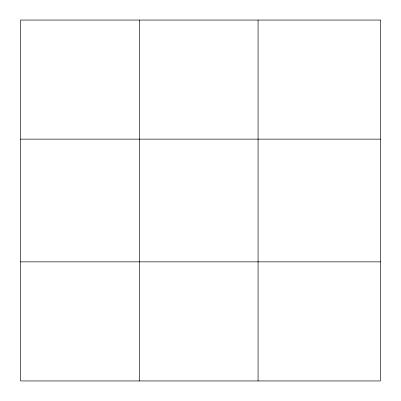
<?xml version="1.0" encoding="UTF-8"?>
<svg xmlns="http://www.w3.org/2000/svg" width="401" height="401" viewBox="0 0 401 401"><rect width="100%" height="100%" fill="white"/><g stroke="black" fill="none" stroke-linecap="round" stroke-linejoin="round"><path stroke-width="0.6" d="M139.327 380.95L139.327 20.05M258.079 380.95L258.079 20.05M20.576 139.147L380.424 139.147M20.576 261.853L380.424 261.853M380.424 20.05L380.424 380.95L20.576 380.95L20.576 20.05L380.424 20.05"/></g></svg>
